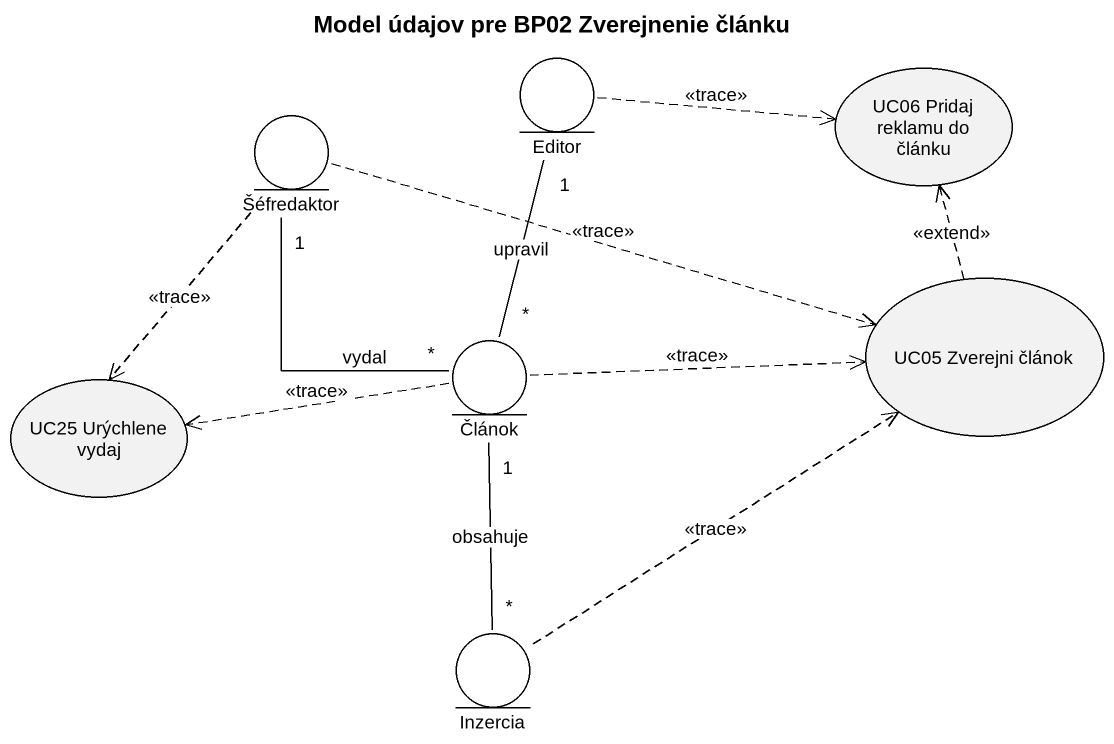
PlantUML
@startuml
title Model údajov pre BP02 Zverejnenie článku
entity Šéfredaktor
entity Editor
usecase "UC06 Pridaj reklamu do článku" as UC06_Pridaj_reklamu_do
entity Článok
usecase "UC05 Zverejni článok" as UC05_Zverejni_článok
usecase "UC25 Urýchlene vydaj" as UC25_Urýchlene_vydaj
entity Inzercia
Šéfredaktor "1" -- "*" Článok : vydal
Šéfredaktor .right.> UC05_Zverejni_článok : <<trace>>
Šéfredaktor ..> UC25_Urýchlene_vydaj : <<trace>>
Editor .right.> UC06_Pridaj_reklamu_do : <<trace>>
Editor "1" -- "*" Článok : upravil
Článok .right.> UC05_Zverejni_článok : <<trace>>
Článok .left.> UC25_Urýchlene_vydaj : <<trace>>
Článok "1" -- "*" Inzercia : obsahuje
UC05_Zverejni_článok .up.> UC06_Pridaj_reklamu_do : <<extend>>
Inzercia .up.> UC05_Zverejni_článok : <<trace>>
@enduml
